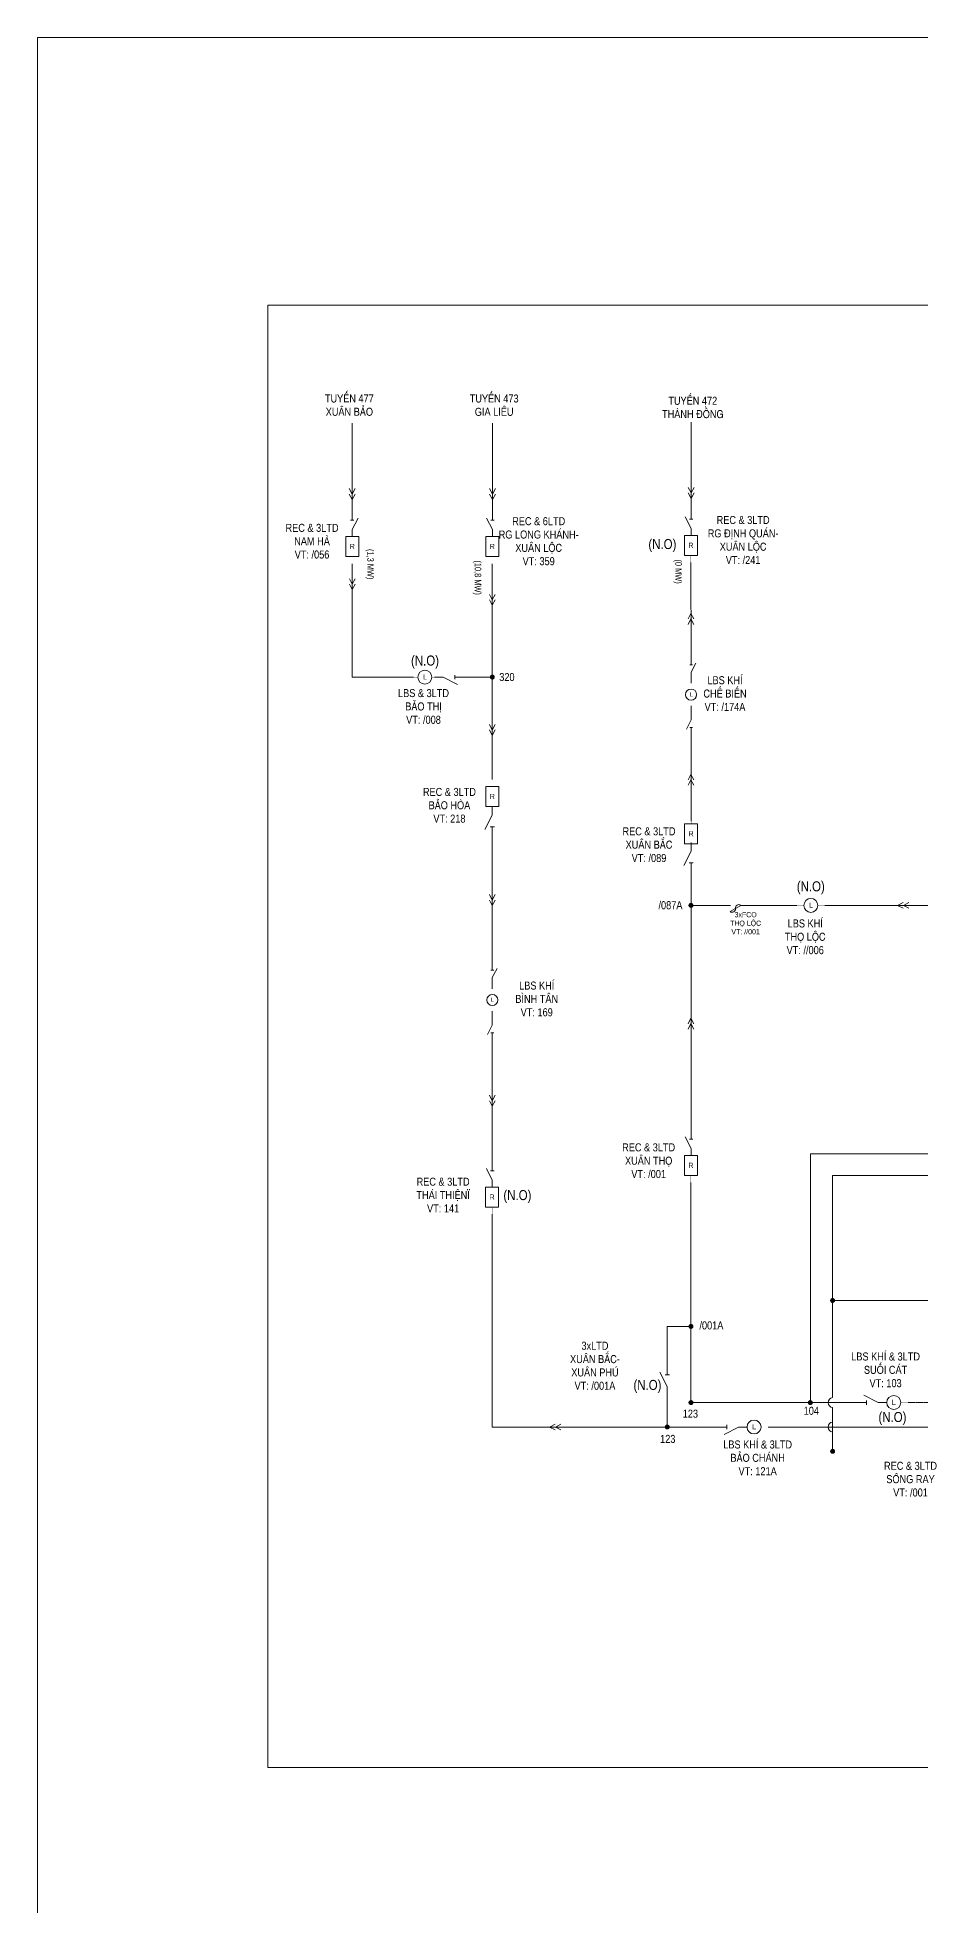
# Model space of a CAD drawing. Header units: inches. Extents: x 2152 to 4977, y -3144 to -873.
# Drawn here: x 2740.3 to 2973.4, y -1370.9 to -877.5 of the extents above; entities that cross this region are included whole.
import ezdxf
from ezdxf.enums import TextEntityAlignment as Align

# ---------------------------------------------------------------- set-up
doc = ezdxf.new("R2010")
doc.units = ezdxf.units.IN
doc.header["$LTSCALE"] = 0.2
doc.header["$MEASUREMENT"] = 0
doc.linetypes.add('DASHED', pattern=[0.75, 0.5, -0.25])
doc.layers.get('0').update_dxf_attribs({"lineweight": 5})
for name, color, linetype, lineweight in [('Day 22kV', 1, 'Continuous', 13), ('Khung', 7, 'Continuous', 13), ('Text', 7, 'Continuous', 9), ('Thiet bi', 3, 'Continuous', 9)]:
    doc.layers.add(name, color=color, linetype=linetype, lineweight=lineweight)
doc.styles.add('V-H-C', font='VHELVCN.TTF')
doc.styles.add('V-H-C-B', font='VHELVCB.TTF')

# ---------------------------------------------------------------- blocks, each defined once
blk = doc.blocks.new('ALTD')
at = {"color": 0}
for points in [[(3.38, 1.08), (1.27, 0), (0, 0)], [(2.99, 0.31), (2.99, -0.31)], [(2.99, 0), (4.73, 0)]]:
    blk.add_lwpolyline(points, dxfattribs=at)
blk = doc.blocks.new('FCO')
at = {"color": 0}
blk.add_lwpolyline([(0, 0, 0.707499), (0.8, 0.8, -0.707499), (1.6, 1.6, -5.301682)], format="xyb", dxfattribs=at)
blk.add_lwpolyline([(0, 0), (1.6, 1.6)], dxfattribs=at)

msp = doc.modelspace()

# ---------------------------------------------------------------- linework, layer by layer
at = {"layer": 'Day 22kV'}
for p, q in [((2823.41, -1002.52, -0.44), (2823.41, -979.45, -0.44)), ((2860.45, -1002.52, -0.44), (2860.45, -979.45, -0.44)), ((2912.87, -1002.22, -0.44), (2912.87, -979.15, -0.44)), ((2912.84, -1041.2, -0.44), (2912.82, -1016.21, -0.44)), ((2860.4, -1073.49, -0.44), (2860.4, -1016.52, -0.44)), ((2912.85, -1048.1, -0.44), (2912.84, -1046.64, -0.44)), ((2912.85, -1056.31, -0.44), (2912.85, -1054.06, -0.44)), ((2912.87, -1084.54, -0.44), (2912.85, -1061.75, -0.44)), ((2860.4, -1128.74, -0.44), (2860.39, -1127.28, -0.44)), ((2860.4, -1136.94, -0.44), (2860.4, -1134.69, -0.44)), ((2906.56, -1236.06, -0.44), (2906.56, -1244.47, -0.44))]:
    msp.add_line(p, q, dxfattribs=at)
msp.add_lwpolyline([(2801.12, -948.24), (3347.12, -948.24), (3347.12, -1334.34), (2801.12, -1334.34)], close=True, dxfattribs=at)
for points, elevation in [([(2823.45, -1016.52), (2823.45, -1046.47), (2839.61, -1046.47)], -0.44), ([(2853.67, -1046.47), (2860.4, -1046.47)], -0.44), ([(3070.46, -1066.5), (2979.12, -1066.5), (2979.12, -1106.74), (2948.16, -1106.74)], 0.2), ([(2912.87, -1106.74), (2923.26, -1106.74)], 0.2), ([(2925.97, -1106.74), (2940.72, -1106.74)], 0.2), ([(3037.29, -1144.66), (3037.29, -1244.47), (2933.19, -1244.47)], 0.2), ([(3014.77, -1172.35), (2944.33, -1172.35), (2944.33, -1238.02)], 0.2), ([(3014.47, -1178.07), (2950.21, -1178.07), (2950.21, -1236.7)], 0.2), ([(2956, -1238.02), (2912.82, -1238.02), (2912.82, -1179.93)], 0.2), ([(2919.13, -1244.47), (2860.35, -1244.47), (2860.35, -1188.31)], 0.2), ([(2950.21, -1211.06), (2992.06, -1211.06), (2992.06, -1236.7)], -0.44), ([(2906.56, -1227.56), (2906.56, -1217.92), (2912.82, -1217.92)], -0.44), ([(2950.21, -1239.35), (2950.21, -1250.9)], 0.2)]:
    msp.add_lwpolyline(points, dxfattribs=dict(at, elevation=elevation))
at = {"layer": 'Day 22kV', "const_width": 0.647}
for points, elevation in [([(2860.4, -1046.13, 1), (2860.4, -1046.8, 1), (2860.4, -1046.13, 2.414214)], -0.44), ([(2912.82, -1106.4, 1), (2912.82, -1107.07, 1), (2912.82, -1106.4, 2.414214)], 0.2), ([(2950.21, -1210.73, 1), (2950.21, -1211.4, 1), (2950.21, -1210.73, 2.414214)], -0.44), ([(2912.82, -1217.58, 1), (2912.82, -1218.25, 1), (2912.82, -1217.58, 2.414214)], -0.44), ([(2912.82, -1237.69, 1), (2912.82, -1238.36, 1), (2912.82, -1237.69, 2.414214)], 0.2), ([(2944.33, -1237.69, 1), (2944.33, -1238.36, 1), (2944.33, -1237.69, 2.414214)], -0.44), ([(2906.56, -1244.14, 1), (2906.56, -1244.8, 1), (2906.56, -1244.14, 2.414214)], -0.44), ([(2950.21, -1250.56, 1), (2950.21, -1251.23, 1), (2950.21, -1250.56, 2.414214)], -0.44)]:
    msp.add_lwpolyline(points, format="xyb", dxfattribs=dict(at, elevation=elevation))
at = {"layer": 'Day 22kV', "elevation": 0.2}
for points in [[(2950.21, -1236.7), (2950.21, -1236.7, 0.899221), (2950.21, -1239.35)], [(2950.21, -1243.15), (2950.21, -1243.15, 0.899221), (2950.21, -1245.79)]]:
    msp.add_lwpolyline(points, format="xyb", dxfattribs=at)
at = {"layer": 'Khung', "color": 1, "linetype": 'DASHED'}
msp.add_line((2999.63, -1238.02, -0.44), (2970.06, -1238.02, -0.44), dxfattribs=at)
at = {"layer": 'Khung'}
msp.add_lwpolyline([(2740.34, -877.54), (3402.99, -877.54), (3402.99, -1783.53), (2740.34, -1783.53)], close=True, dxfattribs=at)
at = {"layer": 'Text', "color": 1, "linetype": 'Continuous'}
for p, q in [((2860.4, -1089.13, -0.44), (2860.4, -1121.83, -0.44)), ((2912.87, -1098.6, -0.44), (2912.87, -1165.93, -0.44)), ((2860.4, -1134.69, -0.44), (2860.4, -1136.94, -0.44)), ((2860.4, -1142.38, -0.44), (2860.4, -1174.31, -0.44))]:
    msp.add_line(p, q, dxfattribs=at)
at = {"layer": 'Thiet bi'}
for p, q in [((2912.87, -997.84, -0.44), (2912.09, -996.39, -0.44)), ((2912.87, -997.84, -0.44), (2913.64, -996.39, -0.44)), ((2823.41, -998.15, -0.44), (2822.63, -996.7, -0.44)), ((2823.41, -999.57, -0.44), (2822.63, -998.12, -0.44)), ((2823.41, -998.15, -0.44), (2824.18, -996.7, -0.44)), ((2823.41, -999.57, -0.44), (2824.18, -998.12, -0.44)), ((2860.45, -998.15, -0.44), (2859.67, -996.7, -0.44)), ((2860.45, -999.57, -0.44), (2859.67, -998.12, -0.44)), ((2860.45, -998.15, -0.44), (2861.22, -996.7, -0.44)), ((2860.45, -999.57, -0.44), (2861.22, -998.12, -0.44)), ((2912.87, -999.27, -0.44), (2912.09, -997.82, -0.44)), ((2912.87, -999.27, -0.44), (2913.64, -997.82, -0.44)), ((2823.45, -1021.94, -0.44), (2822.68, -1020.49, -0.44)), ((2823.45, -1021.94, -0.44), (2824.23, -1020.49, -0.44)), ((2823.45, -1023.36, -0.44), (2822.68, -1021.91, -0.44)), ((2823.45, -1023.36, -0.44), (2824.23, -1021.91, -0.44)), ((2860.4, -1026.06, -0.44), (2859.63, -1024.61, -0.44)), ((2860.4, -1027.48, -0.44), (2859.63, -1026.03, -0.44)), ((2860.4, -1026.06, -0.44), (2861.18, -1024.61, -0.44)), ((2860.4, -1027.48, -0.44), (2861.18, -1026.03, -0.44)), ((2912.83, -1029.66, -0.44), (2912.06, -1031.11, -0.44)), ((2912.83, -1029.66, -0.44), (2913.61, -1031.11, -0.44)), ((2912.83, -1031.09, -0.44), (2912.06, -1032.54, -0.44)), ((2912.83, -1031.09, -0.44), (2913.61, -1032.54, -0.44)), ((2860.4, -1060.43, -0.44), (2859.63, -1058.98, -0.44)), ((2860.4, -1061.85, -0.44), (2859.63, -1060.4, -0.44)), ((2860.4, -1060.43, -0.44), (2861.18, -1058.98, -0.44)), ((2860.4, -1061.85, -0.44), (2861.18, -1060.4, -0.44)), ((2912.83, -1072.15, -0.44), (2912.06, -1073.6, -0.44)), ((2912.83, -1073.58, -0.44), (2912.06, -1075.03, -0.44)), ((2912.83, -1072.15, -0.44), (2913.61, -1073.6, -0.44)), ((2912.83, -1073.58, -0.44), (2913.61, -1075.03, -0.44)), ((2860.4, -1105.35, -0.44), (2859.63, -1103.9, -0.44)), ((2860.4, -1105.35, -0.44), (2861.18, -1103.9, -0.44)), ((2860.4, -1106.77, -0.44), (2859.63, -1105.32, -0.44)), ((2860.4, -1106.77, -0.44), (2861.18, -1105.32, -0.44)), ((2967.35, -1106.74, 0.2), (2968.8, -1105.96, 0.2)), ((2967.35, -1106.74, 0.2), (2968.8, -1107.51, 0.2)), ((2968.87, -1106.74, 0.2), (2970.32, -1105.96, 0.2)), ((2968.87, -1106.74, 0.2), (2970.32, -1107.51, 0.2)), ((2912.83, -1136.55, -0.44), (2912.06, -1138, -0.44)), ((2912.83, -1137.97, -0.44), (2912.06, -1139.42, -0.44)), ((2912.83, -1136.55, -0.44), (2913.61, -1138, -0.44)), ((2912.83, -1137.97, -0.44), (2913.61, -1139.42, -0.44)), ((2860.4, -1158.34, -0.44), (2859.63, -1156.89, -0.44)), ((2860.4, -1159.76, -0.44), (2859.63, -1158.31, -0.44)), ((2860.4, -1158.34, -0.44), (2861.18, -1156.89, -0.44)), ((2860.4, -1159.76, -0.44), (2861.18, -1158.31, -0.44)), ((2875.5, -1244.47, 0.2), (2876.95, -1243.7, 0.2)), ((2875.5, -1244.47, 0.2), (2876.95, -1245.25, 0.2)), ((2877.03, -1244.47, 0.2), (2878.48, -1243.7, 0.2)), ((2877.03, -1244.47, 0.2), (2878.48, -1245.25, 0.2))]:
    msp.add_line(p, q, dxfattribs=at)
at = {"layer": 'Thiet bi', "lineweight": 20, "ltscale": 10}
for points, elevation in [([(2821.74, -1009.38), (2821.74, -1014.64), (2825.17, -1014.64), (2825.17, -1009.38), (2821.74, -1009.38)], -0.44), ([(2862.11, -1009.38), (2862.11, -1014.64), (2858.69, -1014.64), (2858.69, -1009.38), (2862.11, -1009.38)], -0.44), ([(2914.54, -1009.08), (2914.54, -1014.33), (2911.11, -1014.33), (2911.11, -1009.08), (2914.54, -1009.08)], -0.44), ([(2862.11, -1075.38), (2862.11, -1080.63), (2858.69, -1080.63), (2858.69, -1075.38), (2862.11, -1075.38)], -0.44), ([(2914.58, -1085.24), (2914.58, -1090.49), (2911.16, -1090.49), (2911.16, -1085.24), (2914.58, -1085.24)], -1.08), ([(2914.54, -1172.79), (2914.54, -1178.05), (2911.11, -1178.05), (2911.11, -1172.79), (2914.54, -1172.79)], -0.44), ([(2862.07, -1181.17), (2862.07, -1186.42), (2858.64, -1186.42), (2858.64, -1181.17), (2862.07, -1181.17)], -0.44)]:
    msp.add_lwpolyline(points, dxfattribs=dict(at, elevation=elevation))
at = {"layer": 'Thiet bi'}
for points, elevation in [([(2823.45, -1007.5, 0.064, 0.064, 0), (2823.45, -1009.38, 0.32, 0.32, 0)], -0.44), ([(2860.4, -1007.5, 0.064, 0.064, 0), (2860.4, -1009.38, 0.32, 0.32, 0)], -0.44), ([(2912.82, -1007.2, 0.064, 0.064, 0), (2912.82, -1009.08, 0.32, 0.32, 0)], -0.44), ([(2823.45, -1014.64, 0.064, 0.064, 0), (2823.45, -1016.52, 0.32, 0.32, 0)], -0.44), ([(2860.4, -1014.64, 0.064, 0.064, 0), (2860.4, -1016.52, 0.32, 0.32, 0)], -0.44), ([(2912.82, -1014.33, 0.064, 0.064, 0), (2912.82, -1016.21, 0.32, 0.32, 0)], -0.44), ([(2838.87, -1046.47, 0.064, 0.064, 0), (2840.75, -1046.47, 0.32, 0.32, 0)], -1.08), ([(2844.43, -1046.47, 0.064, 0.064, 0), (2846.31, -1046.47, 0.32, 0.32, 0)], -0.44), ([(2912.85, -1048.1, 0.0512, 0.0512, 0), (2912.85, -1049.61, 0.256, 0.256, 0)], -0.44), ([(2912.85, -1052.55, 0.0512, 0.0512, 0), (2912.85, -1054.06, 0.256, 0.256, 0)], -0.44), ([(2860.4, -1073.49, 0.064, 0.064, 0), (2860.4, -1075.38, 0.32, 0.32, 0)], -0.44), ([(2860.4, -1080.63, 0.064, 0.064, 0), (2860.4, -1082.51, 0.32, 0.32, 0)], -0.44), ([(2912.87, -1083.36, 0.064, 0.064, 0), (2912.87, -1085.24, 0.32, 0.32, 0)], -1.08), ([(2912.87, -1090.49, 0.064, 0.064, 0), (2912.87, -1092.38, 0.32, 0.32, 0)], -1.08), ([(2860.4, -1128.74, 0.0512, 0.0512, 0), (2860.4, -1130.24, 0.256, 0.256, 0)], -0.44), ([(2860.4, -1133.18, 0.0512, 0.0512, 0), (2860.4, -1134.69, 0.256, 0.256, 0)], -0.44), ([(2912.82, -1170.91, 0.064, 0.064, 0), (2912.82, -1172.79, 0.32, 0.32, 0)], -0.44), ([(2912.82, -1178.05, 0.064, 0.064, 0), (2912.82, -1179.93, 0.32, 0.32, 0)], -0.44), ([(2860.35, -1179.29, 0.064, 0.064, 0), (2860.35, -1181.17, 0.32, 0.32, 0)], -0.44), ([(2860.35, -1186.42, 0.064, 0.064, 0), (2860.35, -1188.31, 0.32, 0.32, 0)], -0.44), ([(2962.61, -1238.02, 0.064, 0.064, 0), (2964.5, -1238.02, 0.32, 0.32, 0)], -0.44), ([(2968.17, -1238.02, 0.064, 0.064, 0), (2970.06, -1238.02, 0.32, 0.32, 0)], -0.44), ([(2925.75, -1244.47, 0.064, 0.064, 0), (2927.63, -1244.47, 0.32, 0.32, 0)], -0.44), ([(2931.31, -1244.47, 0.064, 0.064, 0), (2933.19, -1244.47, 0.32, 0.32, 0)], 0.2)]:
    msp.add_lwpolyline(points, format="xyseb", dxfattribs=dict(at, elevation=elevation))
at = {"layer": 'Thiet bi', "color": 1, "elevation": 0.2}
for points in [[(2940.72, -1106.74, 0.064, 0.064, 0), (2942.6, -1106.74, 0.32, 0.32, 0)], [(2946.28, -1106.74, 0.064, 0.064, 0), (2948.16, -1106.74, 0.32, 0.32, 0)]]:
    msp.add_lwpolyline(points, format="xyseb", dxfattribs=at)
at = {"layer": 'Thiet bi', "lineweight": 20, "ltscale": 10}
for centre, radius in [((2842.59, -1046.47, -0.44), 1.84), ((2912.85, -1051.08, 0.07), 1.47), ((2860.4, -1131.71, 0.07), 1.47), ((2966.34, -1238.02, 0.2), 1.84), ((2929.47, -1244.47, 0.2), 1.84)]:
    msp.add_circle(centre, radius, dxfattribs=at)
at = {"layer": 'Thiet bi', "color": 1, "lineweight": 20, "ltscale": 10}
msp.add_circle((2944.44, -1106.74, 0.84), 1.84, dxfattribs=at)

# ---------------------------------------------------------------- block references
at = {"layer": 'Day 22kV', "yscale": 1.798227080179004, "zscale": 1.79822708017858}
for p, xscale, rotation in [((2845.17, -1046.47, -0.44), -1.798227080178549, 180.0000000000072), ((2927.63, -1244.47, 0.2), 1.798227080178549, 180)]:
    msp.add_blockref('ALTD', p, dxfattribs=dict(at, xscale=xscale, rotation=rotation))
at = {"layer": 'Day 22kV', "xscale": -1.798227080178549, "yscale": 1.798227080179004, "zscale": 1.79822708017858}
msp.add_blockref('ALTD', (2964.5, -1238.02, 0.2), dxfattribs=at)
at = {"layer": 'Thiet bi'}
for name, p, xscale, yscale, zscale, rotation in [('ALTD', (2823.41, -1009.32, -0.44), -1.438581664143157, 1.438581664143157, 1.438581664142865, 270), ('ALTD', (2860.45, -1009.32, -0.44), 1.438581664143157, 1.438581664143157, 1.438581664142865, 90), ('ALTD', (2912.87, -1009.02, -0.44), 1.438581664143157, 1.438581664143157, 1.438581664142865, 90), ('ALTD', (2912.85, -1046.64, -0.44), -1.150865331314435, 1.150865331314435, 1.150865331314292, 269.9999999999774), ('ALTD', (2912.85, -1056.31, -0.44), -1.150865331314435, 1.150865331314435, 1.150865331314292, 89.99999999997739), ('ALTD', (2860.4, -1080.63, -0.44), -1.798227080178549, 1.798227080178549, 1.79822708017858, 90), ('ALTD', (2912.87, -1090.1, -0.44), -1.798227080178549, 1.798227080178549, 1.79822708017858, 90), ('FCO', (2925.97, -1106.74, 0.2), 1.438581664143154, 1.43858166414293, 1.438581664142865, 164.99999999999), ('ALTD', (2860.4, -1127.28, -0.44), -1.150865331314435, 1.150865331314435, 1.150865331314292, 269.9999999999774), ('ALTD', (2860.4, -1136.94, -0.44), -1.150865331314435, 1.150865331314435, 1.150865331314292, 89.99999999997739), ('ALTD', (2912.87, -1172.73, -0.44), 1.438581664143157, 1.438581664143157, 1.438581664142865, 90), ('ALTD', (2860.4, -1181.11, -0.44), 1.438581664143157, 1.438581664143157, 1.438581664142865, 90), ('ALTD', (2906.56, -1236.06, -0.44), 1.798227080179004, 1.798227080179004, 1.79822708017858, 90)]:
    msp.add_blockref(name, p, dxfattribs=dict(at, xscale=xscale, yscale=yscale, zscale=zscale, rotation=rotation))

# ---------------------------------------------------------------- texts
at = {"layer": 'Text', "color": 1, "style": 'V-H-C-B'}
for p in [(2905.28, -1012.65, -0.44), (2842.64, -1043.41, -0.44), (2944.45, -1103.02, 0.29), (2867.02, -1184.55, -0.44), (2901.34, -1234.68), (2966, -1243.15)]:
    msp.add_text('(N.O)', height=2.639, dxfattribs=at).set_placement(p, align=Align.CENTER)
at = {"layer": 'Text', "style": 'V-H-C-B'}
for s, p in [('(1,3 MW)', (2827.42, -1012.64, 0.2)), ('(10,8 MW)', (2855.76, -1015.65, 0.2)), ('(0 MW)', (2908.69, -1015.4, 0.2))]:
    msp.add_text(s, height=1.706, rotation=270, dxfattribs=at).set_placement(p)
at = {"layer": 'Text', "attachment_point": 5, "style": 'V-H-C'}
for s, insert, char_height, width in [('TUYEÁN 477 \\PXUAÂN BAÛO', (2822.67, -974.67, -0.44), 2.1129, 24.2559), ('TUYEÁN 473 \\PGIA LIEÂU', (2860.89, -974.67, -0.44), 2.1129, 24.2559), ('TUYEÁN 472 \\PTHAØNH ÑOÀNG', (2913.31, -975.28, -0.44), 2.1129, 24.2559), ('REC & 3LTD\\PNAM HAØ\\PVT: /056', (2812.82, -1010.59, -0.44), 2.113, 29.7747), ('REC & 6LTD\\PRG LONG KHAÙNH-\\PXUAÂN LOÄC\\PVT: 359', (2872.64, -1010.59, -0.44), 2.1129, 20.1484), ('REC & 3LTD\\PRG ÑÒNH QUAÙN-\\PXUAÂN LOÄC\\PVT: /241', (2926.59, -1010.28, -0.44), 2.1129, 24.2559), ('320', (2864.25, -1046.45, -0.44), 2.113, 24.2559), ('LBS KHÍ\\PCHEÁ BIEÁN\\PVT: /174A', (2921.81, -1050.82, -0.44), 2.113, 24.2559), ('LBS & 3LTD\\PBAÛO THÒ\\PVT: /008', (2842.24, -1054.22, -0.44), 2.113, 24.2559), ('REC & 3LTD\\PBAÛO HOØA\\PVT: 218', (2849.08, -1080.32, -0.44), 2.113, 24.2559), ('REC & 3LTD\\PXUAÂN BAÉC\\PVT: /089', (2901.75, -1090.72, -0.44), 2.113, 24.2559), ('/087A', (2907.41, -1106.71, 0.2), 2.113, 24.2559), ('3xFCO\\PTHOÏ LOÄC\\PVT: //001', (2927.25, -1111.45, 0.2), 1.349, 19.5), ('LBS KHÍ\\PTHOÏ LOÄC\\PVT: //006', (2942.98, -1115.04, 0.2), 2.113, 28.3633), ('LBS KHÍ\\PBÌNH TAÂN\\PVT: 169', (2872.12, -1131.45, -0.44), 2.113, 29.7747), ('REC & 3LTD\\PXUAÂN THOÏ\\PVT: /001', (2901.66, -1174.17, -0.44), 2.113, 24.2559), ('REC & 3LTD\\PTHAÙI THIEÄNÏ\\PVT: 141', (2847.41, -1183.22, -0.44), 2.1129, 24.2559), ('/001A', (2918.22, -1217.66, -0.44), 2.113, 24.2559), ('3xLTD\\PXUAÂN BAÉC-\\PXUAÂN PHUÙ\\PVT: /001A', (2887.49, -1228.31), 2.1129, 30.6578), ('LBS KHÍ & 3LTD\\PSUOÁI CAÙT\\PVT: 103', (2964.19, -1229.39, 0.2), 2.1129, 24.2559), ('123', (2912.67, -1240.97, -0.44), 2.113, 24.2559), ('104', (2944.59, -1240.2, -0.44), 2.113, 24.2559), ('123', (2906.7, -1247.63, -0.44), 2.113, 24.2559), ('LBS KHÍ & 3LTD\\PBAÛO CHAÙNH\\PVT: 121A', (2930.42, -1252.61, 0.2), 2.1129, 24.2559), ('REC & 3LTD\\PSOÂNG RAY\\PVT: /001', (2970.77, -1258.25, -0.44), 2.113, 24.2559)]:
    msp.add_mtext(s, dxfattribs=dict(at, insert=insert, char_height=char_height, width=width))
at = {"layer": 'Thiet bi', "attachment_point": 5, "style": 'V-H-C'}
for s, insert, char_height, width in [('R', (2912.81, -1011.66, -0.44), 1.35, 18.0356), ('R', (2823.44, -1011.97, -0.44), 1.35, 18.0356), ('R', (2860.39, -1011.97, -0.44), 1.35, 18.0356), ('L', (2842.63, -1046.4, -1.08), 1.35, 18.0356), ('L', (2912.88, -1051.03, -0.44), 1.08, 14.4285), ('R', (2860.39, -1077.96, -0.44), 1.35, 18.0356), ('R', (2912.86, -1087.82, -1.08), 1.35, 18.0356), ('L', (2860.43, -1131.66, -0.44), 1.08, 14.4285), ('R', (2912.81, -1175.38, -0.44), 1.35, 18.0356), ('R', (2860.35, -1183.75, -0.44), 1.35, 18.0356), ('L', (2966.37, -1237.96, -0.44), 1.35, 18.0356), ('L', (2929.51, -1244.4, -0.44), 1.35, 18.0356)]:
    msp.add_mtext(s, dxfattribs=dict(at, insert=insert, char_height=char_height, width=width))
at = {"layer": 'Thiet bi', "color": 1, "insert": (2944.48, -1106.67, 0.2), "char_height": 1.35, "width": 18.0356, "attachment_point": 5, "style": 'V-H-C'}
msp.add_mtext('L', dxfattribs=at)

doc.saveas('drawing.dxf')
